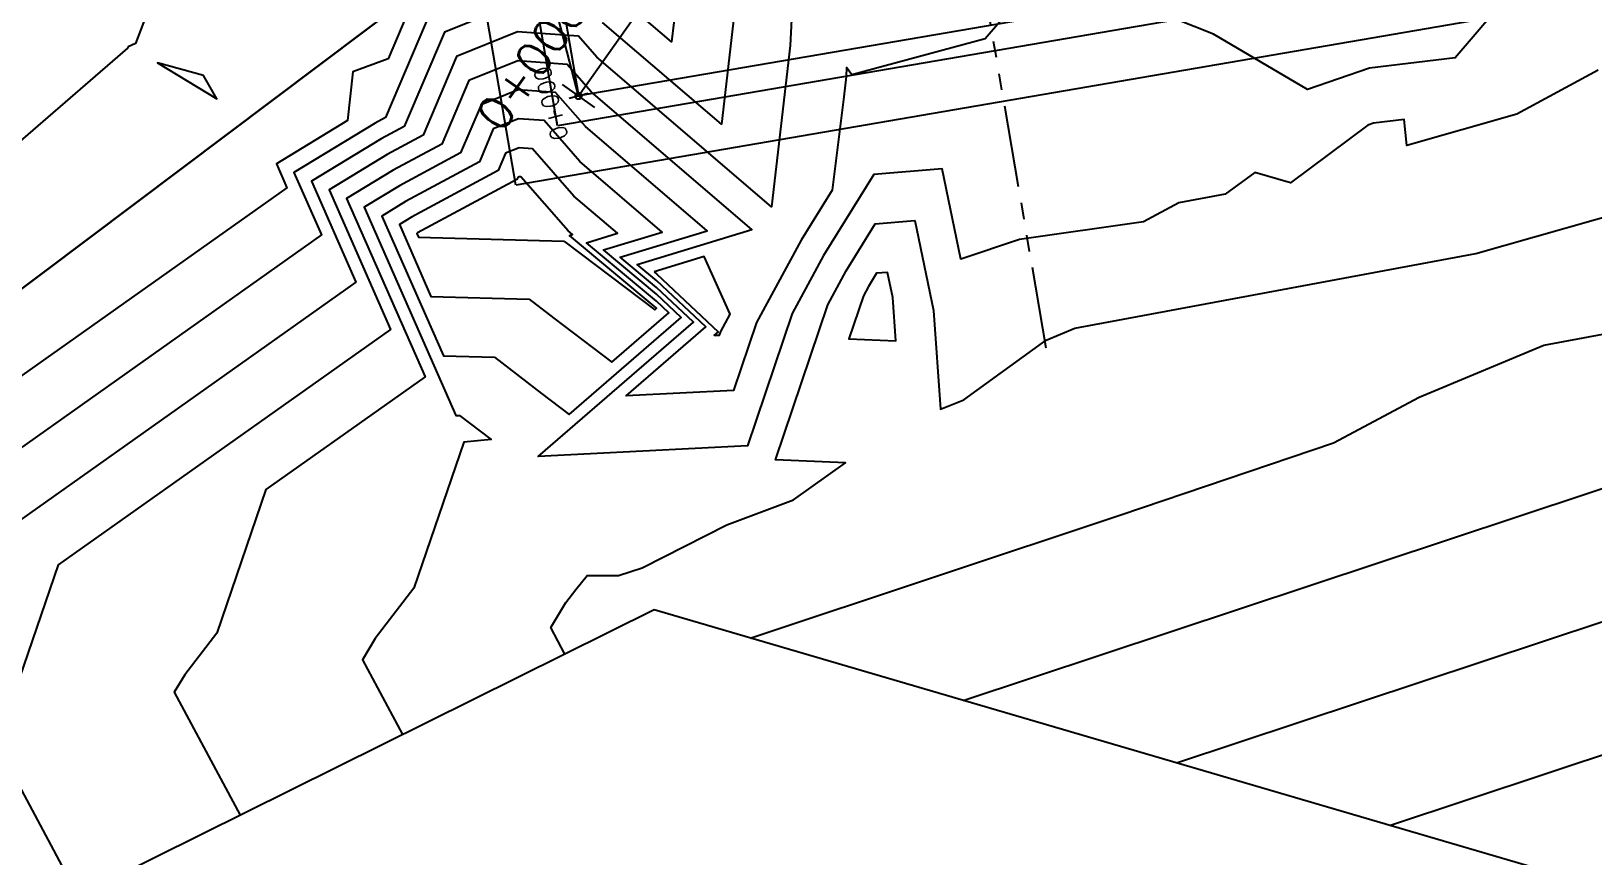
# Model space of a CAD drawing. Header units: metres. Extents: x 419533 to 423558, y 4805342 to 4807578.
# Drawn here: x 423117.02 to 423140.85, y 4807481.15 to 4807493.73 of the extents above; entities that cross this region are included whole.
import ezdxf

# ---------------------------------------------------------------- set-up
doc = ezdxf.new("R2010")
doc.units = ezdxf.units.M
doc.linetypes.add('PHANTOM', pattern=[2.5, 1.25, -0.25, 0.25, -0.25, 0.25, -0.25])
for name, color, linetype in [('_pieds', 253, 'Continuous'), ('C-ROAD-CNTR-N', 92, 'Continuous'), ('C-ROAD-STAN', 11, 'Continuous'), ('C-ROAD-STAN-MAJR', 11, 'Continuous'), ('C-TINN-BNDY', 110, 'Continuous'), ('C-TOPO-MAJR', 9, 'Continuous'), ('C-TOPO-MINR', 8, 'Continuous')]:
    doc.layers.add(name, color=color, linetype=linetype)
doc.styles.get("Standard").update_dxf_attribs({"font": 'simplex.shx'})

# ---------------------------------------------------------------- blocks, each defined once
blk = doc.blocks.new('AeccTickLine')
blk.add_line((0, -0.5), (0, 0.5))
blk = doc.blocks.new('AN75 +0 +0')
at = {"linetype": 'PHANTOM', "flags": 128}
blk.add_lwpolyline([(0, -11.382), (0, 11.382)], dxfattribs=at)
at = {"flags": 128}
blk.add_lwpolyline([(-6.382, -6.382), (-6.382, 6.382), (6.382, 6.382), (6.382, -6.382)], close=True, dxfattribs=at)
blk = doc.blocks.new('tower_bases_layout_1')
at = {"color": 31, "lineweight": 30, "true_color": 0xffbd7a, "elevation": 1718.013}
blk.add_lwpolyline([(423449.834, 4807399.592), (423130.593, 4807500.114), (421950.92, 4806612.998), (421795.045, 4806430.988), (421305.015, 4806147.038), (421305.015, 4806147.038), (420630.083, 4805770.97), (419765.157, 4805549.54), (419617.356, 4805580.088)], dxfattribs=at)
at = {"layer": '_pieds', "elevation": 1722.19, "flags": 128}
for points in [[(423124.418, 4807491.382), (423121.862, 4807506.282), (423136.762, 4807508.838), (423139.318, 4807493.938)], [(423125.058, 4807492.288), (423122.768, 4807505.642), (423136.122, 4807507.932), (423138.412, 4807494.578)]]:
    blk.add_lwpolyline(points, close=True, dxfattribs=at)
at = {"rotation": 9.73257585}
blk.add_blockref('AN75 +0 +0', (423130.59, 4807500.11, 1722.19), dxfattribs=at)
blk = doc.blocks.new('leg_extensions_profiles_1')
at = {"layer": 'C-ROAD-CNTR-N', "color": 92, "linetype": 'Continuous', "lineweight": -3, "flags": 128}
blk.add_lwpolyline([(423125.378, 4807492.741), (423121.862, 4807506.282), (423136.122, 4807507.932), (423137.959, 4807494.898)], dxfattribs=at)
at = {"layer": 'C-ROAD-STAN', "color": 11, "linetype": 'Continuous', "lineweight": -3}
blk.add_circle((423125.378, 4807492.741), 0.05, dxfattribs=at)
at = {"layer": 'C-TINN-BNDY', "color": 110, "linetype": 'Continuous', "lineweight": -3, "flags": 128}
blk.add_lwpolyline([(423234.184, 4807452.05), (423222.298, 4807455.787), (423190.418, 4807466.183), (423126.529, 4807484.902), (423078.768, 4807461.203), (423033.144, 4807416.132)], dxfattribs=at)
at = {"layer": 'C-TOPO-MAJR', "color": 9, "linetype": 'Continuous', "lineweight": -3, "flags": 128}
for points, elevation in [([(423127.754, 4807493.984), (423127.56, 4807492.309), (423125.743, 4807493.864)], 1725), ([(423124.439, 4807494.159), (423123.329, 4807493.715), (423122.718, 4807492.277), (423122.364, 4807492.086), (423121.302, 4807491.44), (423121.98, 4807489.9), (423114.268, 4807484.441)], 1725), ([(423127.996, 4807484.472), (423133.654, 4807486.349), (423136.899, 4807487.448), (423138.204, 4807488.144), (423140.108, 4807488.939), (423142.726, 4807489.426), (423143.889, 4807489.758), (423144.226, 4807489.94), (423144.574, 4807490.045), (423144.699, 4807490.301), (423148.983, 4807494.164), (423147.36, 4807496.433), (423148.888, 4807499.627), (423154.737, 4807501.714), (423154.846, 4807502.821), (423157.737, 4807506), (423162.793, 4807508.566)], 1730)]:
    blk.add_lwpolyline(points, dxfattribs=dict(at, elevation=elevation))
at = {"layer": 'C-TOPO-MAJR', "color": 9, "linetype": 'Continuous', "lineweight": -3, "elevation": 1730, "flags": 128}
for points in [[(423124.622, 4807489.641), (423125, 4807489.351), (423125.887, 4807488.681), (423126.756, 4807489.432), (423126.564, 4807489.613), (423125.497, 4807490.503), (423125.97, 4807490.647), (423125.307, 4807491.214), (423124.673, 4807491.937), (423124.468, 4807491.951), (423124.262, 4807491.869), (423124.15, 4807491.604), (423122.827, 4807490.89), (423122.642, 4807490.778), (423123.125, 4807489.682), (423124.622, 4807489.641)], [(423130.171, 4807489.669), (423130.092, 4807490.049), (423129.924, 4807490.036), (423129.801, 4807489.837), (423129.723, 4807489.694), (423129.502, 4807489.037), (423130.218, 4807489.004), (423130.171, 4807489.669)]]:
    blk.add_lwpolyline(points, close=True, dxfattribs=at)
at = {"layer": 'C-TOPO-MINR', "color": 8, "linetype": 'Continuous', "lineweight": -3, "flags": 128}
for points, elevation in [([(423119.399, 4807495.604), (423118.615, 4807493.541), (423118.504, 4807493.493), (423118.492, 4807493.471), (423106.589, 4807483.169)], 1722), ([(423122.955, 4807494.454), (423122.469, 4807493.31), (423121.934, 4807493.111), (423121.85, 4807492.365), (423120.766, 4807491.705), (423120.926, 4807491.342), (423107.932, 4807482.143)], 1723), ([(423126.9, 4807494.458), (423126.797, 4807493.567), (423125.831, 4807494.394)], 1724), ([(423123.142, 4807494.084), (423122.432, 4807492.412), (423122.271, 4807492.325), (423121.034, 4807491.573), (423121.453, 4807490.621), (423111.1, 4807483.292)], 1724), ([(423128.685, 4807495.102), (423128.607, 4807493.51), (423128.322, 4807491.052), (423125.656, 4807493.334), (423125.378, 4807493.652), (423124.445, 4807493.718), (423123.515, 4807493.346), (423123.004, 4807492.143), (423122.456, 4807491.847), (423121.57, 4807491.308), (423122.507, 4807489.18), (423117.436, 4807485.59), (423116.846, 4807483.863)], 1726), ([(423116.335, 4807483.15), (423117.736, 4807480.539)], 1726), ([(423139.51, 4807494.215), (423138.755, 4807493.323), (423137.445, 4807493.168), (423136.5, 4807492.842), (423135.067, 4807493.684), (423134.158, 4807494.044)], 1727), ([(423131.957, 4807494.051), (423131.582, 4807493.615), (423129.545, 4807493.062), (423129.468, 4807493.174), (423129.461, 4807493.036), (423129.425, 4807492.73), (423129.248, 4807491.306), (423128.776, 4807490.544), (423128.092, 4807489.285), (423127.742, 4807488.248), (423126.103, 4807488.166), (423127.32, 4807489.217), (423126.569, 4807489.922), (423126.272, 4807490.169), (423128.023, 4807490.703), (423125.569, 4807492.804), (423125.202, 4807493.223), (423124.451, 4807493.276), (423123.702, 4807492.977), (423123.291, 4807492.008), (423122.549, 4807491.608), (423121.838, 4807491.175), (423123.034, 4807488.459), (423120.604, 4807486.739), (423119.855, 4807484.548), (423119.369, 4807483.912), (423119.208, 4807483.644), (423120.214, 4807481.768)], 1727), ([(423140.934, 4807493.136), (423139.694, 4807492.466), (423138.016, 4807491.988), (423137.978, 4807492.383), (423137.509, 4807492.327), (423137.419, 4807492.297), (423136.241, 4807491.414), (423135.697, 4807491.575), (423135.245, 4807491.241), (423134.535, 4807491.109), (423134, 4807490.819), (423132.104, 4807490.554), (423131.211, 4807490.251), (423130.925, 4807491.628), (423129.884, 4807491.545), (423129.117, 4807490.308), (423128.636, 4807489.421), (423127.955, 4807487.402), (423124.762, 4807487.242), (423127.132, 4807489.288), (423126.567, 4807489.819), (423126.014, 4807490.281), (423127.338, 4807490.684), (423125.482, 4807492.274), (423125.026, 4807492.794), (423124.456, 4807492.834), (423123.889, 4807492.608), (423123.577, 4807491.873), (423122.642, 4807491.369), (423122.106, 4807491.043), (423123.504, 4807487.869), (423123.561, 4807487.867), (423124.043, 4807487.498), (423123.627, 4807487.462), (423122.865, 4807485.234), (423122.275, 4807484.462), (423122.08, 4807484.137), (423122.691, 4807482.998)], 1728), ([(423125.169, 4807484.227), (423124.952, 4807484.631), (423125.182, 4807485.013), (423125.333, 4807485.21), (423125.509, 4807485.425), (423125.988, 4807485.425), (423126.345, 4807485.543), (423127.64, 4807486.198), (423128.655, 4807486.579), (423129.452, 4807487.142), (423128.381, 4807487.191), (423129.179, 4807489.557), (423129.459, 4807490.072), (423129.904, 4807490.79), (423130.508, 4807490.839), (423130.793, 4807489.467), (423130.9, 4807487.961), (423131.255, 4807488.104), (423132.514, 4807489.017), (423132.948, 4807489.198), (423139.071, 4807490.336), (423141.791, 4807491.112)], 1729), ([(423131.248, 4807483.519), (423146.073, 4807488.437), (423146.027, 4807488.574), (423147.684, 4807489.359), (423147.01, 4807489.39), (423151.494, 4807493.434), (423150.597, 4807494.687), (423153.074, 4807499.866), (423156.481, 4807501.081), (423156.545, 4807501.726), (423159.68, 4807505.173), (423165.163, 4807507.956)], 1731), ([(423134.5, 4807482.566), (423148.51, 4807487.213), (423148.283, 4807487.893), (423155.606, 4807491.365), (423155.864, 4807491.891), (423155.987, 4807492.408), (423156.234, 4807493.583), (423155.104, 4807491.847), (423153.153, 4807491.936), (423154.004, 4807492.703), (423153.834, 4807492.941), (423157.259, 4807500.104), (423158.226, 4807500.449), (423158.244, 4807500.632), (423161.623, 4807504.347), (423167.532, 4807507.346)], 1732), ([(423137.753, 4807481.614), (423150.948, 4807485.99), (423150.538, 4807487.212), (423157.402, 4807490.465), (423159.704, 4807495.167), (423160.807, 4807499.788), (423160.848, 4807499.981), (423160.886, 4807500.573), (423163.566, 4807503.52), (423169.901, 4807506.736)], 1733)]:
    blk.add_lwpolyline(points, dxfattribs=dict(at, elevation=elevation))
for points, elevation in [([(423119.653, 4807493.056), (423118.952, 4807493.246), (423119.856, 4807492.698), (423119.653, 4807493.056)], 1722), ([(423124.092, 4807488.754), (423124.812, 4807488.202), (423125.234, 4807487.883), (423126.944, 4807489.36), (423126.566, 4807489.716), (423125.755, 4807490.392), (423126.654, 4807490.666), (423125.394, 4807491.744), (423124.85, 4807492.366), (423124.462, 4807492.393), (423124.076, 4807492.238), (423123.863, 4807491.738), (423122.735, 4807491.129), (423122.374, 4807490.91), (423123.314, 4807488.775), (423124.092, 4807488.754)], 1729), ([(423125.152, 4807490.528), (423125.189, 4807490.5), (423126.54, 4807489.479), (423126.568, 4807489.504), (423126.562, 4807489.51), (423125.238, 4807490.614), (423125.285, 4807490.628), (423125.22, 4807490.684), (423124.497, 4807491.508), (423124.473, 4807491.51), (423124.449, 4807491.5), (423124.436, 4807491.469), (423122.92, 4807490.651), (423122.911, 4807490.645), (423122.935, 4807490.589), (423125.152, 4807490.528)], 1731), ([(423126.531, 4807490.058), (423126.571, 4807490.025), (423127.508, 4807489.145), (423127.444, 4807489.09), (423127.53, 4807489.094), (423127.548, 4807489.148), (423127.691, 4807489.411), (423127.293, 4807490.291), (423126.531, 4807490.058)], 1726)]:
    blk.add_lwpolyline(points, close=True, dxfattribs=dict(at, elevation=elevation))
at = {"layer": 'C-ROAD-STAN-MAJR', "color": 11, "linetype": 'Continuous', "lineweight": -3, "xscale": 0.3, "yscale": 0.3, "zscale": 0.3, "rotation": 104.5563264392557}
blk.add_blockref('AeccTickLine', (423125.378, 4807492.741), dxfattribs=at)
at = {"layer": 'C-ROAD-STAN-MAJR', "color": 11, "linetype": 'Continuous', "lineweight": -3, "insert": (423125.075, 4807492.662), "char_height": 0.254, "attachment_point": 8, "rotation": 104.5563}
blk.add_mtext('0+000', dxfattribs=at)

msp = doc.modelspace()

# ---------------------------------------------------------------- linework, layer by layer
at = {"layer": 'C-ROAD-CNTR-N', "color": 92, "linetype": 'Continuous', "lineweight": -3, "flags": 128}
msp.add_lwpolyline([(423125.378, 4807492.741), (423130.593, 4807500.114), (423136.122, 4807507.932)], dxfattribs=at)
at = {"layer": 'C-ROAD-STAN', "color": 11, "linetype": 'Continuous', "lineweight": -3}
msp.add_circle((423125.378, 4807492.741), 0.05, dxfattribs=at)
at = {"layer": 'C-TOPO-MAJR', "color": 9, "linetype": 'Continuous', "lineweight": -3, "flags": 128}
for points, elevation in [([(423127.996, 4807484.472), (423133.654, 4807486.349), (423136.899, 4807487.448), (423138.204, 4807488.144), (423140.108, 4807488.939), (423142.726, 4807489.426), (423143.889, 4807489.758), (423144.226, 4807489.94), (423144.574, 4807490.045), (423144.699, 4807490.301), (423148.983, 4807494.164), (423147.36, 4807496.433), (423148.888, 4807499.627), (423154.737, 4807501.714), (423154.846, 4807502.821), (423157.737, 4807506), (423162.793, 4807508.566)], 1730), ([(423124.439, 4807494.159), (423123.329, 4807493.715), (423122.718, 4807492.277), (423122.364, 4807492.086), (423121.302, 4807491.44), (423121.98, 4807489.9), (423114.268, 4807484.441)], 1725), ([(423127.754, 4807493.984), (423127.56, 4807492.309), (423125.743, 4807493.864)], 1725)]:
    msp.add_lwpolyline(points, dxfattribs=dict(at, elevation=elevation))
at = {"layer": 'C-TOPO-MAJR', "color": 9, "linetype": 'Continuous', "lineweight": -3, "elevation": 1730, "flags": 128}
for points in [[(423124.622, 4807489.641), (423125, 4807489.351), (423125.887, 4807488.681), (423126.756, 4807489.432), (423126.564, 4807489.613), (423125.497, 4807490.503), (423125.97, 4807490.647), (423125.307, 4807491.214), (423124.673, 4807491.937), (423124.468, 4807491.951), (423124.262, 4807491.869), (423124.15, 4807491.604), (423122.827, 4807490.89), (423122.642, 4807490.778), (423123.125, 4807489.682), (423124.622, 4807489.641)], [(423130.171, 4807489.669), (423130.092, 4807490.049), (423129.924, 4807490.036), (423129.801, 4807489.837), (423129.723, 4807489.694), (423129.502, 4807489.037), (423130.218, 4807489.004), (423130.171, 4807489.669)]]:
    msp.add_lwpolyline(points, close=True, dxfattribs=at)
at = {"layer": 'C-TOPO-MINR', "color": 8, "linetype": 'Continuous', "lineweight": -3, "flags": 128}
for points, elevation in [([(423131.248, 4807483.519), (423146.073, 4807488.437), (423146.027, 4807488.574), (423147.684, 4807489.359), (423147.01, 4807489.39), (423151.494, 4807493.434), (423150.597, 4807494.687), (423153.074, 4807499.866), (423156.481, 4807501.081), (423156.545, 4807501.726), (423159.68, 4807505.173), (423165.163, 4807507.956)], 1731), ([(423134.5, 4807482.566), (423148.51, 4807487.213), (423148.283, 4807487.893), (423155.606, 4807491.365), (423155.864, 4807491.891), (423155.987, 4807492.408), (423156.234, 4807493.583), (423155.104, 4807491.847), (423153.153, 4807491.936), (423154.004, 4807492.703), (423153.834, 4807492.941), (423157.259, 4807500.104), (423158.226, 4807500.449), (423158.244, 4807500.632), (423161.623, 4807504.347), (423167.532, 4807507.346)], 1732), ([(423137.753, 4807481.614), (423150.948, 4807485.99), (423150.538, 4807487.212), (423157.402, 4807490.465), (423159.704, 4807495.167), (423160.807, 4807499.788), (423160.848, 4807499.981), (423160.886, 4807500.573), (423163.566, 4807503.52), (423169.901, 4807506.736)], 1733), ([(423119.399, 4807495.604), (423118.615, 4807493.541), (423118.504, 4807493.493), (423118.492, 4807493.471), (423106.589, 4807483.169)], 1722), ([(423128.685, 4807495.102), (423128.607, 4807493.51), (423128.322, 4807491.052), (423125.656, 4807493.334), (423125.378, 4807493.652), (423124.445, 4807493.718), (423123.515, 4807493.346), (423123.004, 4807492.143), (423122.456, 4807491.847), (423121.57, 4807491.308), (423122.507, 4807489.18), (423117.436, 4807485.59), (423116.846, 4807483.863)], 1726), ([(423122.955, 4807494.454), (423122.469, 4807493.31), (423121.934, 4807493.111), (423121.85, 4807492.365), (423120.766, 4807491.705), (423120.926, 4807491.342), (423107.932, 4807482.143)], 1723), ([(423126.9, 4807494.458), (423126.797, 4807493.567), (423125.831, 4807494.394)], 1724), ([(423139.51, 4807494.215), (423138.755, 4807493.323), (423137.445, 4807493.168), (423136.5, 4807492.842), (423135.067, 4807493.684), (423134.158, 4807494.044)], 1727), ([(423123.142, 4807494.084), (423122.432, 4807492.412), (423122.271, 4807492.325), (423121.034, 4807491.573), (423121.453, 4807490.621), (423111.1, 4807483.292)], 1724), ([(423131.957, 4807494.051), (423131.582, 4807493.615), (423129.545, 4807493.062), (423129.468, 4807493.174), (423129.461, 4807493.036), (423129.425, 4807492.73), (423129.248, 4807491.306), (423128.776, 4807490.544), (423128.092, 4807489.285), (423127.742, 4807488.248), (423126.103, 4807488.166), (423127.32, 4807489.217), (423126.569, 4807489.922), (423126.272, 4807490.169), (423128.023, 4807490.703), (423125.569, 4807492.804), (423125.202, 4807493.223), (423124.451, 4807493.276), (423123.702, 4807492.977), (423123.291, 4807492.008), (423122.549, 4807491.608), (423121.838, 4807491.175), (423123.034, 4807488.459), (423120.604, 4807486.739), (423119.855, 4807484.548), (423119.369, 4807483.912), (423119.208, 4807483.644), (423120.214, 4807481.768)], 1727), ([(423140.934, 4807493.136), (423139.694, 4807492.466), (423138.016, 4807491.988), (423137.978, 4807492.383), (423137.509, 4807492.327), (423137.419, 4807492.297), (423136.241, 4807491.414), (423135.697, 4807491.575), (423135.245, 4807491.241), (423134.535, 4807491.109), (423134, 4807490.819), (423132.104, 4807490.554), (423131.211, 4807490.251), (423130.925, 4807491.628), (423129.884, 4807491.545), (423129.117, 4807490.308), (423128.636, 4807489.421), (423127.955, 4807487.402), (423124.762, 4807487.242), (423127.132, 4807489.288), (423126.567, 4807489.819), (423126.014, 4807490.281), (423127.338, 4807490.684), (423125.482, 4807492.274), (423125.026, 4807492.794), (423124.456, 4807492.834), (423123.889, 4807492.608), (423123.577, 4807491.873), (423122.642, 4807491.369), (423122.106, 4807491.043), (423123.504, 4807487.869), (423123.561, 4807487.867), (423124.043, 4807487.498), (423123.627, 4807487.462), (423122.865, 4807485.234), (423122.275, 4807484.462), (423122.08, 4807484.137), (423122.691, 4807482.998)], 1728), ([(423125.169, 4807484.227), (423124.952, 4807484.631), (423125.182, 4807485.013), (423125.333, 4807485.21), (423125.509, 4807485.425), (423125.988, 4807485.425), (423126.345, 4807485.543), (423127.64, 4807486.198), (423128.655, 4807486.579), (423129.452, 4807487.142), (423128.381, 4807487.191), (423129.179, 4807489.557), (423129.459, 4807490.072), (423129.904, 4807490.79), (423130.508, 4807490.839), (423130.793, 4807489.467), (423130.9, 4807487.961), (423131.255, 4807488.104), (423132.514, 4807489.017), (423132.948, 4807489.198), (423139.071, 4807490.336), (423141.791, 4807491.112)], 1729), ([(423116.335, 4807483.15), (423117.736, 4807480.539)], 1726)]:
    msp.add_lwpolyline(points, dxfattribs=dict(at, elevation=elevation))
for points, elevation in [([(423119.653, 4807493.056), (423118.952, 4807493.246), (423119.856, 4807492.698), (423119.653, 4807493.056)], 1722), ([(423124.092, 4807488.754), (423124.812, 4807488.202), (423125.234, 4807487.883), (423126.944, 4807489.36), (423126.566, 4807489.716), (423125.755, 4807490.392), (423126.654, 4807490.666), (423125.394, 4807491.744), (423124.85, 4807492.366), (423124.462, 4807492.393), (423124.076, 4807492.238), (423123.863, 4807491.738), (423122.735, 4807491.129), (423122.374, 4807490.91), (423123.314, 4807488.775), (423124.092, 4807488.754)], 1729), ([(423125.152, 4807490.528), (423125.189, 4807490.5), (423126.54, 4807489.479), (423126.568, 4807489.504), (423126.562, 4807489.51), (423125.238, 4807490.614), (423125.285, 4807490.628), (423125.22, 4807490.684), (423124.497, 4807491.508), (423124.473, 4807491.51), (423124.449, 4807491.5), (423124.436, 4807491.469), (423122.92, 4807490.651), (423122.911, 4807490.645), (423122.935, 4807490.589), (423125.152, 4807490.528)], 1731), ([(423126.531, 4807490.058), (423126.571, 4807490.025), (423127.508, 4807489.145), (423127.444, 4807489.09), (423127.53, 4807489.094), (423127.548, 4807489.148), (423127.691, 4807489.411), (423127.293, 4807490.291), (423126.531, 4807490.058)], 1726)]:
    msp.add_lwpolyline(points, close=True, dxfattribs=dict(at, elevation=elevation))

# ---------------------------------------------------------------- block references
for name in ['leg_extensions_profiles_1', 'tower_bases_layout_1']:
    msp.add_blockref(name, (0, 0))
at = {"layer": 'C-ROAD-STAN-MAJR', "color": 11, "linetype": 'Continuous', "lineweight": -3, "xscale": 0.6, "yscale": 0.6, "zscale": 0.6, "rotation": 54.73168875474683}
msp.add_blockref('AeccTickLine', (423125.378, 4807492.741), dxfattribs=at)

# ---------------------------------------------------------------- texts
at = {"layer": 'C-ROAD-STAN-MAJR', "color": 11, "linetype": 'Continuous', "lineweight": -3, "insert": (423124.867, 4807493.103), "char_height": 0.508, "attachment_point": 8, "rotation": 54.7317}
msp.add_mtext('0+000', dxfattribs=at)

doc.saveas('drawing.dxf')
